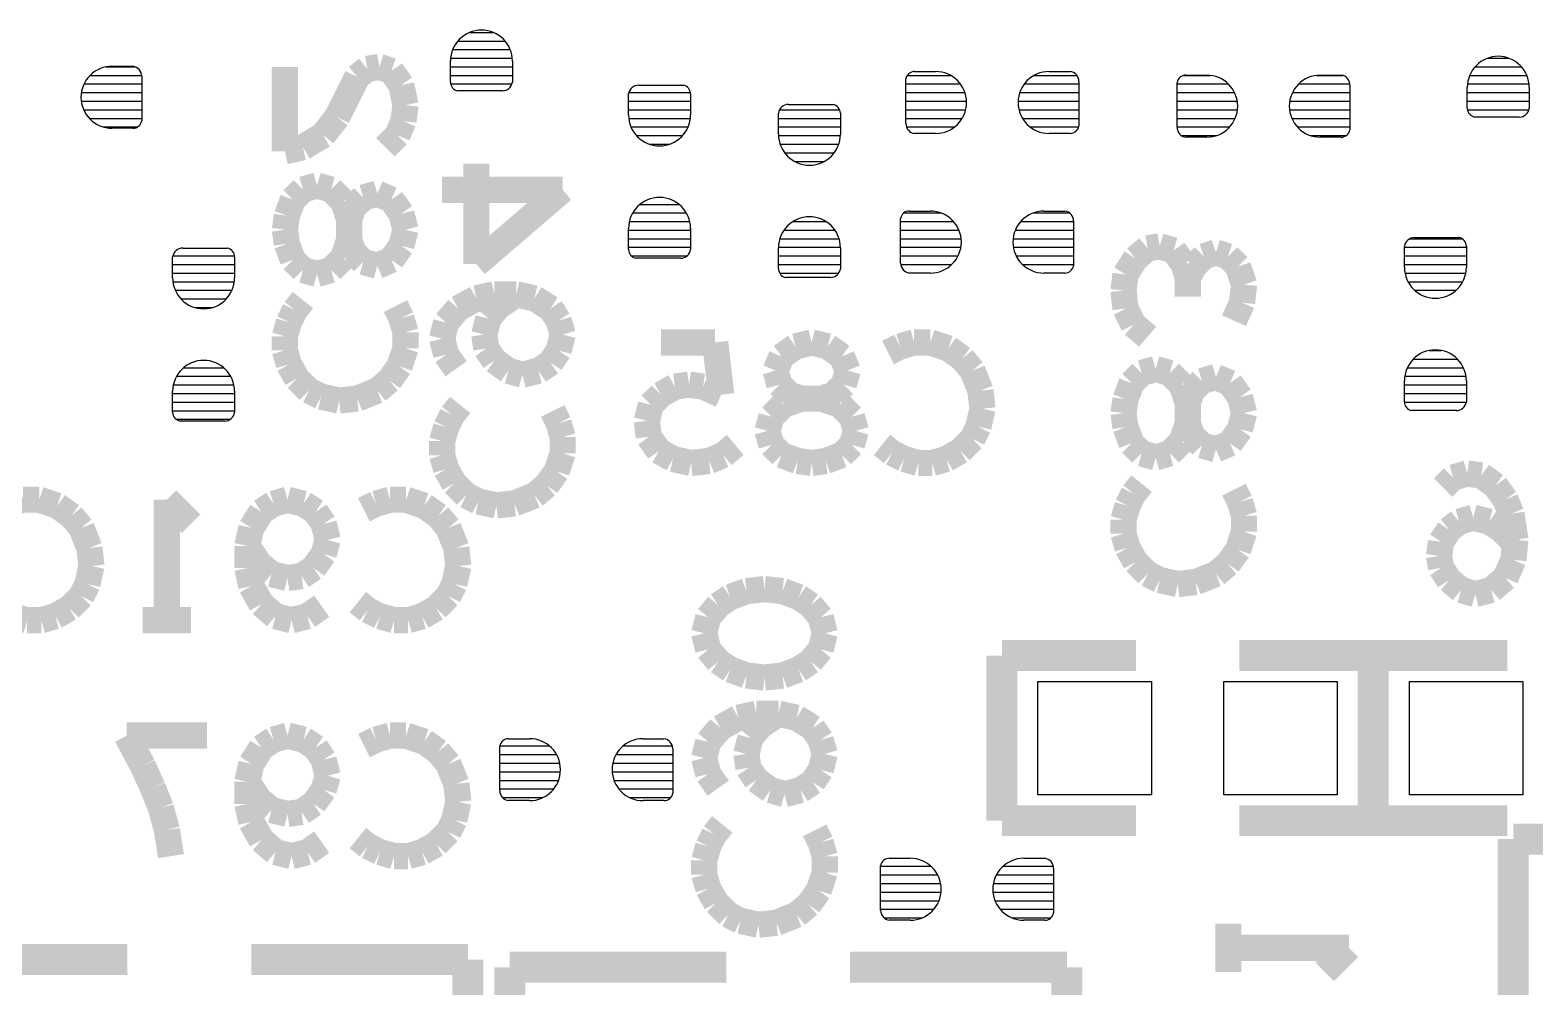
# Model space of a CAD drawing. Extents: x 175.8 to 218.8, y 273.2 to 311.2.
# Drawn here: x 199.17 to 206.47, y 278.31 to 282.94 of the extents above; entities that cross this region are included whole.
import ezdxf

# ---------------------------------------------------------------- set-up
doc = ezdxf.new("R2010")
doc.units = 0
doc.layers.add('MA_DETAILS', color=254, linetype='CONTINUOUS')

# ---------------------------------------------------------------- blocks, each defined once
blk = doc.blocks.new('FIGURE_SQUARE')
blk.add_lwpolyline([(-0.5, -0.5), (-0.5, 0.5), (0.5, 0.5), (0.5, -0.5)], close=True)

msp = doc.modelspace()

# ---------------------------------------------------------------- linework, layer by layer
at = {"layer": 'MA_DETAILS'}
for points in [[(201.511408, 282.793694, 1), (201.21118, 282.793694)], [(206.439008, 282.666694, 1), (206.13878, 282.666694)], [(199.570848, 282.768548, 1), (199.570848, 282.46832)], [(199.714866, 282.720034, 0.375524), (199.672448, 282.768548)], [(203.460604, 282.743148, 0.365699), (203.418186, 282.707334)], [(203.562204, 282.44292, 1), (203.562204, 282.743148)], [(204.112368, 282.743148, 1), (204.112368, 282.44292)], [(204.256386, 282.694634, 0.375524), (204.213968, 282.743148)], [(204.774546, 282.725368, 0.365699), (204.732128, 282.689554)], [(204.876146, 282.42514, 1), (204.876146, 282.725368)], [(205.42631, 282.725368, 1), (205.42631, 282.42514)], [(205.570328, 282.676854, 0.375524), (205.52791, 282.725368)], [(201.21118, 282.692094, 0.365699), (201.246994, 282.649676)], [(201.462894, 282.649676, 0.375524), (201.511408, 282.692094)], [(202.122786, 282.676854, 0.375524), (202.074272, 282.634436)], [(202.3745, 282.634436, 0.365699), (202.338686, 282.676854)], [(202.849226, 282.583382, 0.375524), (202.800712, 282.540964)], [(203.10094, 282.540964, 0.365699), (203.065126, 282.583382)], [(202.074272, 282.532836, 1), (202.3745, 282.532836)], [(206.13878, 282.565094, 0.365699), (206.174594, 282.522676)], [(206.390494, 282.522676, 0.375524), (206.439008, 282.565094)], [(199.672448, 282.46832, 0.365699), (199.714866, 282.504134)], [(202.800712, 282.439364, 1), (203.10094, 282.439364)], [(203.418186, 282.491434, 0.375524), (203.460604, 282.44292)], [(204.213968, 282.44292, 0.365699), (204.256386, 282.478734)], [(204.732128, 282.473654, 0.375524), (204.774546, 282.42514)], [(205.52791, 282.42514, 0.365699), (205.570328, 282.460954)], [(202.3745, 281.982672, 1), (202.074272, 281.982672)], [(203.10094, 281.8892, 1), (202.800712, 281.8892)], [(203.435204, 282.066746, 0.365699), (203.392786, 282.030932)], [(203.536804, 281.766518, 1), (203.536804, 282.066746)], [(204.086968, 282.066746, 1), (204.086968, 281.766518)], [(204.230986, 282.018232, 0.375524), (204.188568, 282.066746)], [(205.882494, 281.938476, 0.375524), (205.83398, 281.896058)], [(206.134208, 281.896058, 0.365699), (206.098394, 281.938476)], [(199.913494, 281.887676, 0.375524), (199.86498, 281.845258)], [(200.165208, 281.845258, 0.365699), (200.129394, 281.887676)], [(202.074272, 281.881072, 0.365699), (202.110086, 281.838654)], [(202.325986, 281.838654, 0.375524), (202.3745, 281.881072)], [(202.800712, 281.7876, 0.365699), (202.836526, 281.745182)], [(203.052426, 281.745182, 0.375524), (203.10094, 281.7876)], [(203.392786, 281.815032, 0.375524), (203.435204, 281.766518)], [(204.188568, 281.766518, 0.365699), (204.230986, 281.802332)], [(205.83398, 281.794458, 1), (206.134208, 281.794458)], [(199.86498, 281.743658, 1), (200.165208, 281.743658)], [(200.165208, 281.193494, 1), (199.86498, 281.193494)], [(206.134208, 281.244294, 1), (205.83398, 281.244294)], [(205.83398, 281.142694, 0.365699), (205.869794, 281.100276)], [(206.085694, 281.100276, 0.375524), (206.134208, 281.142694)], [(199.86498, 281.091894, 0.365699), (199.900794, 281.049476)], [(200.116694, 281.049476, 0.375524), (200.165208, 281.091894)], [(201.492612, 279.51049, 0.365699), (201.450194, 279.474676)], [(201.594212, 279.210262, 1), (201.594212, 279.51049)], [(202.144376, 279.51049, 1), (202.144376, 279.210262)], [(202.288394, 279.461976, 0.375524), (202.245976, 279.51049)], [(201.450194, 279.258776, 0.375524), (201.492612, 279.210262)], [(202.245976, 279.210262, 0.365699), (202.288394, 279.246076)], [(203.337922, 278.930862, 0.365699), (203.295504, 278.895048)], [(203.439522, 278.630634, 1), (203.439522, 278.930862)], [(203.989686, 278.930862, 1), (203.989686, 278.630634)], [(204.133704, 278.882348, 0.375524), (204.091286, 278.930862)], [(203.295504, 278.679148, 0.375524), (203.337922, 278.630634)], [(204.091286, 278.630634, 0.365699), (204.133704, 278.666448)]]:
    msp.add_lwpolyline(points, format="xyb", dxfattribs=at)
for points in [[(201.246994, 282.890976), (201.475594, 282.890976)], [(201.304398, 282.932632), (201.41819, 282.932632)], [(201.211942, 282.807664), (201.510646, 282.807664)], [(201.221848, 282.84932), (201.50074, 282.84932)], [(206.237332, 282.807664), (206.340456, 282.807664)], [(199.464422, 282.724352), (199.714612, 282.724352)], [(199.543416, 282.766008), (199.682608, 282.766008)], [(199.570848, 282.768548), (199.672448, 282.768548)], [(201.21118, 282.692094), (201.21118, 282.793694)], [(201.21118, 282.766008), (201.511408, 282.766008)], [(201.21118, 282.724352), (201.511408, 282.724352)], [(201.511408, 282.793694), (201.511408, 282.692094)], [(203.425044, 282.724352), (203.634848, 282.724352)], [(203.460604, 282.743148), (203.562204, 282.743148)], [(204.039724, 282.724352), (204.246226, 282.724352)], [(204.112368, 282.743148), (204.213968, 282.743148)], [(204.765656, 282.724352), (204.893672, 282.724352)], [(204.774546, 282.725368), (204.876146, 282.725368)], [(205.408784, 282.724352), (205.533244, 282.724352)], [(205.42631, 282.725368), (205.52791, 282.725368)], [(206.15021, 282.724352), (206.427578, 282.724352)], [(206.176372, 282.766008), (206.401416, 282.766008)], [(199.435212, 282.682696), (199.714866, 282.682696)], [(199.714866, 282.720034), (199.714866, 282.504134)], [(201.21245, 282.682696), (201.509122, 282.682696)], [(202.122786, 282.676854), (202.338686, 282.676854)], [(203.418186, 282.491434), (203.418186, 282.707334)], [(203.418186, 282.682696), (203.6826, 282.682696)], [(203.991972, 282.682696), (204.256386, 282.682696)], [(204.256386, 282.694634), (204.256386, 282.478734)], [(204.732128, 282.473654), (204.732128, 282.689554)], [(204.732128, 282.682696), (204.981048, 282.682696)], [(205.321408, 282.682696), (205.56982, 282.682696)], [(205.570328, 282.676854), (205.570328, 282.460954)], [(206.13878, 282.565094), (206.13878, 282.666694)], [(206.139542, 282.682696), (206.438246, 282.682696)], [(206.439008, 282.666694), (206.439008, 282.565094)], [(199.422004, 282.599384), (199.714866, 282.599384)], [(199.422512, 282.64104), (199.714866, 282.64104)], [(201.462894, 282.649676), (201.246994, 282.649676)], [(202.074272, 282.532836), (202.074272, 282.634436)], [(202.074272, 282.599384), (202.3745, 282.599384)], [(202.075542, 282.64104), (202.373992, 282.64104)], [(202.3745, 282.634436), (202.3745, 282.532836)], [(202.849226, 282.583382), (203.065126, 282.583382)], [(203.418186, 282.64104), (203.704444, 282.64104)], [(203.418186, 282.599384), (203.712064, 282.599384)], [(203.962508, 282.599384), (204.256386, 282.599384)], [(203.970128, 282.64104), (204.256386, 282.64104)], [(204.732128, 282.64104), (205.01102, 282.64104)], [(204.732128, 282.599384), (205.024228, 282.599384)], [(205.278228, 282.599384), (205.570328, 282.599384)], [(205.291436, 282.64104), (205.570328, 282.64104)], [(206.13878, 282.64104), (206.439008, 282.64104)], [(206.13878, 282.599384), (206.439008, 282.599384)], [(199.433434, 282.557728), (199.714866, 282.557728)], [(199.46112, 282.516072), (199.714866, 282.516072)], [(202.074272, 282.557728), (202.3745, 282.557728)], [(202.075288, 282.516072), (202.373484, 282.516072)], [(202.800712, 282.439364), (202.800712, 282.540964)], [(202.800712, 282.516072), (203.10094, 282.516072)], [(202.8063, 282.557728), (203.097384, 282.557728)], [(203.10094, 282.540964), (203.10094, 282.439364)], [(203.418186, 282.557728), (203.708, 282.557728)], [(203.418186, 282.516072), (203.690982, 282.516072)], [(203.966572, 282.557728), (204.256386, 282.557728)], [(203.98359, 282.516072), (204.256386, 282.516072)], [(204.732128, 282.557728), (205.025244, 282.557728)], [(204.732128, 282.516072), (205.014068, 282.516072)], [(205.277212, 282.557728), (205.570328, 282.557728)], [(205.288388, 282.516072), (205.570328, 282.516072)], [(206.139542, 282.557728), (206.437484, 282.557728)], [(206.390494, 282.522676), (206.174594, 282.522676)], [(199.52843, 282.474416), (199.694292, 282.474416)], [(199.672448, 282.46832), (199.570848, 282.46832)], [(202.08621, 282.474416), (202.362562, 282.474416)], [(202.112372, 282.43276), (202.3364, 282.43276)], [(202.800712, 282.474416), (203.10094, 282.474416)], [(202.800966, 282.43276), (203.100686, 282.43276)], [(203.421234, 282.474416), (203.654152, 282.474416)], [(203.562204, 282.44292), (203.460604, 282.44292)], [(204.02042, 282.474416), (204.25537, 282.474416)], [(204.213968, 282.44292), (204.112368, 282.44292)], [(204.732128, 282.474416), (204.987398, 282.474416)], [(204.754226, 282.43276), (204.92339, 282.43276)], [(205.315058, 282.474416), (205.570328, 282.474416)], [(205.379066, 282.43276), (205.552294, 282.43276)], [(202.174856, 282.391104), (202.273916, 282.391104)], [(202.808586, 282.391104), (203.093066, 282.391104)], [(204.876146, 282.42514), (204.774546, 282.42514)], [(205.52791, 282.42514), (205.42631, 282.42514)], [(202.830684, 282.349448), (203.070968, 282.349448)], [(202.878436, 282.307792), (203.023216, 282.307792)], [(202.130152, 282.099512), (202.31862, 282.099512)], [(202.078082, 282.0162), (202.37069, 282.0162)], [(202.094338, 282.057856), (202.354434, 282.057856)], [(202.870816, 282.0162), (203.030836, 282.0162)], [(203.392786, 281.815032), (203.392786, 282.030932)], [(203.392786, 282.0162), (203.649072, 282.0162)], [(203.409042, 282.057856), (203.587604, 282.057856)], [(203.435204, 282.066746), (203.536804, 282.066746)], [(203.9747, 282.0162), (204.230986, 282.0162)], [(204.036168, 282.057856), (204.210666, 282.057856)], [(204.086968, 282.066746), (204.188568, 282.066746)], [(204.230986, 282.018232), (204.230986, 281.802332)], [(202.074272, 281.881072), (202.074272, 281.982672)], [(202.074272, 281.974544), (202.3745, 281.974544)], [(202.074272, 281.932888), (202.3745, 281.932888)], [(202.3745, 281.982672), (202.3745, 281.881072)], [(202.807316, 281.932888), (203.094336, 281.932888)], [(202.827382, 281.974544), (203.07427, 281.974544)], [(203.392786, 281.974544), (203.675234, 281.974544)], [(203.392786, 281.932888), (203.686156, 281.932888)], [(203.937616, 281.932888), (204.230986, 281.932888)], [(203.948538, 281.974544), (204.230986, 281.974544)], [(205.859888, 281.932888), (206.11338, 281.932888)], [(205.882494, 281.938476), (206.098394, 281.938476)], [(199.865742, 281.849576), (200.164954, 281.849576)], [(199.913494, 281.887676), (200.129394, 281.887676)], [(202.074272, 281.891232), (202.3745, 281.891232)], [(202.087988, 281.849576), (202.35672, 281.849576)], [(202.800712, 281.891232), (203.10094, 281.891232)], [(202.800712, 281.7876), (202.800712, 281.8892)], [(202.800712, 281.849576), (203.10094, 281.849576)], [(203.10094, 281.8892), (203.10094, 281.7876)], [(203.392786, 281.891232), (203.684632, 281.891232)], [(203.392786, 281.849576), (203.67117, 281.849576)], [(203.93914, 281.891232), (204.230986, 281.891232)], [(203.952602, 281.849576), (204.230986, 281.849576)], [(205.83398, 281.794458), (205.83398, 281.896058)], [(205.83398, 281.891232), (206.134208, 281.891232)], [(205.83398, 281.849576), (206.134208, 281.849576)], [(206.134208, 281.896058), (206.134208, 281.794458)], [(199.86498, 281.743658), (199.86498, 281.845258)], [(199.86498, 281.80792), (200.165208, 281.80792)], [(200.165208, 281.845258), (200.165208, 281.743658)], [(202.325986, 281.838654), (202.110086, 281.838654)], [(202.800712, 281.80792), (203.10094, 281.80792)], [(203.393294, 281.80792), (203.640436, 281.80792)], [(203.983336, 281.80792), (204.230986, 281.80792)], [(205.83398, 281.80792), (206.134208, 281.80792)], [(199.86498, 281.766264), (200.165208, 281.766264)], [(199.86625, 281.724608), (200.163938, 281.724608)], [(202.806554, 281.766264), (203.092558, 281.766264)], [(203.052426, 281.745182), (202.836526, 281.745182)], [(203.536804, 281.766518), (203.435204, 281.766518)], [(204.188568, 281.766518), (204.086968, 281.766518)], [(205.836774, 281.766264), (206.131414, 281.766264)], [(205.851252, 281.724608), (206.116936, 281.724608)], [(199.87768, 281.682952), (200.152508, 281.682952)], [(199.905366, 281.641296), (200.124822, 281.641296)], [(205.88351, 281.682952), (206.084678, 281.682952)], [(199.972676, 281.59964), (200.057512, 281.59964)], [(205.87716, 281.349704), (206.091028, 281.349704)], [(205.954122, 281.39136), (206.014066, 281.39136)], [(199.883776, 281.266392), (200.146412, 281.266392)], [(199.918066, 281.308048), (200.112122, 281.308048)], [(205.835504, 281.266392), (206.132684, 281.266392)], [(205.848204, 281.308048), (206.119984, 281.308048)], [(199.86498, 281.091894), (199.86498, 281.193494)], [(199.868282, 281.224736), (200.161906, 281.224736)], [(200.165208, 281.193494), (200.165208, 281.091894)], [(205.83398, 281.142694), (205.83398, 281.244294)], [(205.83398, 281.224736), (206.134208, 281.224736)], [(206.134208, 281.244294), (206.134208, 281.142694)], [(199.86498, 281.18308), (200.165208, 281.18308)], [(199.86498, 281.141424), (200.165208, 281.141424)], [(205.83398, 281.18308), (206.134208, 281.18308)], [(205.834234, 281.141424), (206.133954, 281.141424)], [(199.86498, 281.099768), (200.165208, 281.099768)], [(199.88149, 281.058112), (200.14438, 281.058112)], [(200.116694, 281.049476), (199.900794, 281.049476)], [(206.085694, 281.100276), (205.869794, 281.100276)], [(201.450194, 279.475184), (201.690986, 279.475184)], [(201.450194, 279.258776), (201.450194, 279.474676)], [(201.492612, 279.51049), (201.594212, 279.51049)], [(202.047602, 279.475184), (202.286616, 279.475184)], [(202.144376, 279.51049), (202.245976, 279.51049)], [(202.288394, 279.461976), (202.288394, 279.246076)], [(201.450194, 279.433528), (201.725276, 279.433528)], [(201.450194, 279.391872), (201.741024, 279.391872)], [(201.997564, 279.391872), (202.288394, 279.391872)], [(202.013312, 279.433528), (202.288394, 279.433528)], [(201.450194, 279.350216), (201.744072, 279.350216)], [(201.450194, 279.30856), (201.735182, 279.30856)], [(201.994516, 279.350216), (202.288394, 279.350216)], [(202.003406, 279.30856), (202.288394, 279.30856)], [(201.450194, 279.266904), (201.71156, 279.266904)], [(201.463656, 279.225248), (201.65949, 279.225248)], [(202.027028, 279.266904), (202.288394, 279.266904)], [(202.079098, 279.225248), (202.278488, 279.225248)], [(201.594212, 279.210262), (201.492612, 279.210262)], [(202.245976, 279.210262), (202.144376, 279.210262)], [(203.295504, 278.679148), (203.295504, 278.895048)], [(203.295504, 278.892), (203.54036, 278.892)], [(203.337922, 278.930862), (203.439522, 278.930862)], [(203.888848, 278.892), (204.132688, 278.892)], [(203.989686, 278.930862), (204.091286, 278.930862)], [(204.133704, 278.882348), (204.133704, 278.666448)], [(203.295504, 278.850344), (203.572618, 278.850344)], [(203.295504, 278.808688), (203.587096, 278.808688)], [(203.842112, 278.808688), (204.133704, 278.808688)], [(203.85659, 278.850344), (204.133704, 278.850344)], [(203.295504, 278.767032), (203.589128, 278.767032)], [(203.295504, 278.725376), (203.578968, 278.725376)], [(203.84008, 278.767032), (204.133704, 278.767032)], [(203.85024, 278.725376), (204.133704, 278.725376)], [(203.295504, 278.68372), (203.554076, 278.68372)], [(203.312522, 278.642064), (203.496926, 278.642064)], [(203.875132, 278.68372), (204.133704, 278.68372)], [(203.932282, 278.642064), (204.120496, 278.642064)], [(203.439522, 278.630634), (203.337922, 278.630634)], [(204.091286, 278.630634), (203.989686, 278.630634)]]:
    msp.add_lwpolyline(points, dxfattribs=at)
for points, const_width in [([(200.408794, 282.35656), (200.408794, 282.7655)], 0.127), ([(200.808082, 282.755848), (200.759314, 282.716732)], 0.127), ([(200.866502, 282.7655), (200.808082, 282.755848)], 0.127), ([(200.924922, 282.745942), (200.866502, 282.7655)], 0.127), ([(200.973436, 282.67787), (200.924922, 282.745942)], 0.127), ([(200.759314, 282.716732), (200.662032, 282.522168)], 0.127), ([(200.992994, 282.580588), (200.973436, 282.67787)], 0.127), ([(200.662032, 282.522168), (200.593706, 282.434538)], 0.127), ([(200.983342, 282.50261), (200.992994, 282.580588)], 0.127), ([(200.954132, 282.434538), (200.983342, 282.50261)], 0.127), ([(200.496424, 282.376118), (200.408794, 282.35656)], 0.127), ([(200.593706, 282.434538), (200.496424, 282.376118)], 0.127), ([(200.895712, 282.376118), (200.954132, 282.434538)], 0.127), ([(201.336402, 281.809698), (201.336402, 282.296362)], 0.127), ([(200.447656, 282.122626), (200.496424, 282.171394)], 0.127), ([(200.496424, 282.171394), (200.564496, 282.190698)], 0.127), ([(200.564496, 282.190698), (200.632822, 282.171394)], 0.127), ([(200.632822, 282.171394), (200.691242, 282.112974)], 0.127), ([(200.856596, 282.151836), (200.788524, 282.132278)], 0.127), ([(200.924922, 282.122626), (200.856596, 282.151836)], 0.127), ([(201.170794, 282.16987), (201.754994, 282.16987)], 0.127), ([(201.754994, 282.16987), (201.336402, 281.809698)], 0.127), ([(200.418446, 282.044648), (200.447656, 282.122626)], 0.127), ([(200.691242, 282.112974), (200.720452, 282.025344)], 0.127), ([(200.739756, 282.083764), (200.720452, 282.025344)], 0.127), ([(200.788524, 282.132278), (200.739756, 282.083764)], 0.127), ([(200.973436, 282.054554), (200.924922, 282.122626)], 0.127), ([(200.408794, 281.976576), (200.418446, 282.044648)], 0.127), ([(200.720452, 282.025344), (200.720452, 281.927808)], 0.127), ([(200.720452, 282.025344), (200.720452, 281.927808)], 0.127), ([(200.992994, 281.976576), (200.973436, 282.054554)], 0.127), ([(200.418446, 281.908504), (200.408794, 281.976576)], 0.127), ([(200.973436, 281.898598), (200.992994, 281.976576)], 0.127), ([(200.447656, 281.830526), (200.418446, 281.908504)], 0.127), ([(200.720452, 281.927808), (200.691242, 281.840178)], 0.127), ([(200.720452, 281.927808), (200.739756, 281.869388)], 0.127), ([(200.739756, 281.869388), (200.788524, 281.820874)], 0.127), ([(200.924922, 281.830526), (200.973436, 281.898598)], 0.127), ([(204.531214, 281.837638), (204.589634, 281.886152)], 0.127), ([(204.589634, 281.886152), (204.648054, 281.896058)], 0.127), ([(204.648054, 281.896058), (204.716126, 281.8765)], 0.127), ([(204.716126, 281.8765), (204.764894, 281.808428)], 0.127), ([(204.862176, 281.84729), (204.920596, 281.866848)], 0.127), ([(204.920596, 281.866848), (204.979016, 281.84729)], 0.127), ([(200.496424, 281.781758), (200.447656, 281.830526)], 0.127), ([(200.691242, 281.840178), (200.632822, 281.781758)], 0.127), ([(200.788524, 281.820874), (200.856596, 281.801316)], 0.127), ([(200.856596, 281.801316), (200.924922, 281.830526)], 0.127), ([(204.482446, 281.75966), (204.531214, 281.837638)], 0.127), ([(204.764894, 281.808428), (204.784452, 281.740102)], 0.127), ([(204.784452, 281.740102), (204.813662, 281.798522)], 0.127), ([(204.813662, 281.798522), (204.862176, 281.84729)], 0.127), ([(204.979016, 281.84729), (205.027784, 281.798522)], 0.127), ([(205.027784, 281.798522), (205.056994, 281.710892)], 0.127), ([(200.564496, 281.762454), (200.496424, 281.781758)], 0.127), ([(200.632822, 281.781758), (200.564496, 281.762454)], 0.127), ([(204.472794, 281.681682), (204.482446, 281.75966)], 0.127), ([(204.784452, 281.740102), (204.784452, 281.652472)], 0.127), ([(201.248772, 281.595068), (201.336402, 281.643836)], 0.127), ([(201.336402, 281.643836), (201.424032, 281.663394)], 0.127), ([(201.424032, 281.663394), (201.530966, 281.663394)], 0.127), ([(201.443336, 281.604974), (201.530966, 281.663394)], 0.127), ([(201.530966, 281.663394), (201.618596, 281.643836)], 0.127), ([(201.618596, 281.643836), (201.696574, 281.595068)], 0.127), ([(204.482446, 281.594052), (204.472794, 281.681682)], 0.127), ([(205.056994, 281.710892), (205.047342, 281.623262)], 0.127), ([(200.428352, 281.52852), (200.457562, 281.58694)], 0.127), ([(200.457562, 281.58694), (200.496424, 281.635454)], 0.127), ([(200.944226, 281.606244), (200.973436, 281.547824)], 0.127), ([(201.190352, 281.526996), (201.248772, 281.595068)], 0.127), ([(201.394822, 281.546554), (201.443336, 281.604974)], 0.127), ([(201.696574, 281.595068), (201.735436, 281.536648)], 0.127), ([(204.521562, 281.516328), (204.482446, 281.594052)], 0.127), ([(205.047342, 281.623262), (205.008226, 281.535632)], 0.127), ([(200.408794, 281.460194), (200.428352, 281.52852)], 0.127), ([(200.973436, 281.547824), (200.992994, 281.479752)], 0.127), ([(201.170794, 281.449018), (201.190352, 281.526996)], 0.127), ([(201.375264, 281.468576), (201.394822, 281.546554)], 0.127), ([(201.735436, 281.536648), (201.754994, 281.468576)], 0.127), ([(204.589634, 281.457908), (204.521562, 281.516328)], 0.127), ([(200.408794, 281.392122), (200.408794, 281.460194)], 0.127), ([(200.992994, 281.479752), (200.992994, 281.401774)], 0.127), ([(201.190352, 281.371294), (201.170794, 281.449018)], 0.127), ([(201.384916, 281.400504), (201.375264, 281.468576)], 0.127), ([(201.754994, 281.468576), (201.735436, 281.390598)], 0.127), ([(202.49388, 281.430476), (202.23099, 281.430476)], 0.127), ([(202.52309, 281.177238), (202.49388, 281.430476)], 0.127), ([(202.961494, 281.430476), (202.883516, 281.410918)], 0.127), ([(203.039472, 281.410918), (202.961494, 281.430476)], 0.127), ([(203.390246, 281.410918), (203.458318, 281.430476)], 0.127), ([(203.458318, 281.430476), (203.536296, 281.430476)], 0.127), ([(203.536296, 281.430476), (203.623926, 281.401266)], 0.127), ([(200.428352, 281.32405), (200.408794, 281.392122)], 0.127), ([(200.992994, 281.401774), (200.963784, 281.314144)], 0.127), ([(201.238866, 281.302968), (201.190352, 281.371294)], 0.127), ([(201.424032, 281.342084), (201.384916, 281.400504)], 0.127), ([(201.735436, 281.390598), (201.696574, 281.332178)], 0.127), ([(202.815444, 281.362404), (202.786234, 281.294078)], 0.127), ([(202.883516, 281.410918), (202.815444, 281.362404)], 0.127), ([(203.107544, 281.362404), (203.039472, 281.410918)], 0.127), ([(203.136754, 281.294078), (203.107544, 281.362404)], 0.127), ([(203.331826, 281.381708), (203.390246, 281.410918)], 0.127), ([(203.623926, 281.401266), (203.691998, 281.352498)], 0.127), ([(203.691998, 281.352498), (203.740766, 281.294078)], 0.127), ([(200.467214, 281.255724), (200.428352, 281.32405)], 0.127), ([(200.963784, 281.314144), (200.915016, 281.246072)], 0.127), ([(201.492104, 281.293316), (201.424032, 281.342084)], 0.127), ([(201.560176, 281.273758), (201.492104, 281.293316)], 0.127), ([(201.638154, 281.293316), (201.560176, 281.273758)], 0.127), ([(201.696574, 281.332178), (201.638154, 281.293316)], 0.127), ([(202.786234, 281.294078), (202.805792, 281.226006)], 0.127), ([(203.117196, 281.226006), (203.136754, 281.294078)], 0.127), ([(203.740766, 281.294078), (203.779628, 281.196796)], 0.127), ([(204.511656, 281.233626), (204.560424, 281.282394)], 0.127), ([(204.560424, 281.282394), (204.628496, 281.301698)], 0.127), ([(204.628496, 281.301698), (204.696822, 281.282394)], 0.127), ([(204.696822, 281.282394), (204.755242, 281.223974)], 0.127), ([(200.525634, 281.197304), (200.467214, 281.255724)], 0.127), ([(200.915016, 281.246072), (200.856596, 281.197304)], 0.127), ([(202.23099, 281.177238), (202.299062, 281.216354)], 0.127), ([(202.299062, 281.216354), (202.367388, 281.226006)], 0.127), ([(202.367388, 281.226006), (202.43546, 281.216354)], 0.127), ([(202.43546, 281.216354), (202.52309, 281.177238)], 0.127), ([(202.805792, 281.226006), (202.854306, 281.177238)], 0.127), ([(203.068682, 281.177238), (203.117196, 281.226006)], 0.127), ([(204.482446, 281.155648), (204.511656, 281.233626)], 0.127), ([(204.755242, 281.223974), (204.784452, 281.136344)], 0.127), ([(204.852524, 281.243278), (204.803756, 281.194764)], 0.127), ([(204.920596, 281.262836), (204.852524, 281.243278)], 0.127), ([(204.988922, 281.233626), (204.920596, 281.262836)], 0.127), ([(205.037436, 281.165554), (204.988922, 281.233626)], 0.127), ([(200.584054, 281.168094), (200.525634, 281.197304)], 0.127), ([(200.671684, 281.14879), (200.584054, 281.168094)], 0.127), ([(200.759314, 281.158442), (200.671684, 281.14879)], 0.127), ([(200.856596, 281.197304), (200.759314, 281.158442)], 0.127), ([(202.182222, 281.128724), (202.23099, 281.177238)], 0.127), ([(202.825096, 281.128724), (202.912726, 281.157934)], 0.127), ([(202.854306, 281.177238), (202.912726, 281.157934)], 0.127), ([(202.912726, 281.157934), (203.010262, 281.157934)], 0.127), ([(202.912726, 281.157934), (203.010262, 281.157934)], 0.127), ([(203.010262, 281.157934), (203.068682, 281.177238)], 0.127), ([(203.010262, 281.157934), (203.097892, 281.128724)], 0.127), ([(203.779628, 281.196796), (203.78928, 281.109166)], 0.127), ([(204.472794, 281.087576), (204.482446, 281.155648)], 0.127), ([(204.803756, 281.194764), (204.784452, 281.136344)], 0.127), ([(204.784452, 281.136344), (204.784452, 281.038808)], 0.127), ([(204.784452, 281.136344), (204.784452, 281.038808)], 0.127), ([(205.056994, 281.087576), (205.037436, 281.165554)], 0.127), ([(201.190352, 281.02052), (201.219562, 281.07894)], 0.127), ([(201.219562, 281.07894), (201.258424, 281.127454)], 0.127), ([(201.706226, 281.098244), (201.735436, 281.039824)], 0.127), ([(202.162918, 281.050746), (202.182222, 281.128724)], 0.127), ([(202.747372, 281.001978), (202.766676, 281.070304)], 0.127), ([(202.766676, 281.070304), (202.825096, 281.128724)], 0.127), ([(203.097892, 281.128724), (203.156312, 281.070304)], 0.127), ([(203.156312, 281.070304), (203.175616, 281.001978)], 0.127), ([(203.78928, 281.109166), (203.769976, 281.021536)], 0.127), ([(204.482446, 281.019504), (204.472794, 281.087576)], 0.127), ([(205.037436, 281.009598), (205.056994, 281.087576)], 0.127), ([(201.170794, 280.952194), (201.190352, 281.02052)], 0.127), ([(201.735436, 281.039824), (201.754994, 280.971752)], 0.127), ([(202.17257, 280.972768), (202.162918, 281.050746)], 0.127), ([(202.766676, 280.933906), (202.747372, 281.001978)], 0.127), ([(203.175616, 281.001978), (203.156312, 280.933906)], 0.127), ([(203.769976, 281.021536), (203.740766, 280.963116)], 0.127), ([(204.511656, 280.941526), (204.482446, 281.019504)], 0.127), ([(204.784452, 281.038808), (204.755242, 280.951178)], 0.127), ([(204.784452, 281.038808), (204.803756, 280.980388)], 0.127), ([(204.988922, 280.941526), (205.037436, 281.009598)], 0.127), ([(201.170794, 280.884122), (201.170794, 280.952194)], 0.127), ([(201.754994, 280.971752), (201.754994, 280.893774)], 0.127), ([(202.221338, 280.904696), (202.17257, 280.972768)], 0.127), ([(202.591162, 280.933906), (202.532742, 280.885138)], 0.127), ([(202.815444, 280.885138), (202.766676, 280.933906)], 0.127), ([(203.156312, 280.933906), (203.107544, 280.885138)], 0.127), ([(203.35113, 280.895044), (203.302616, 280.933906)], 0.127), ([(203.740766, 280.963116), (203.682346, 280.904696)], 0.127), ([(204.560424, 280.892758), (204.511656, 280.941526)], 0.127), ([(204.755242, 280.951178), (204.696822, 280.892758)], 0.127), ([(204.803756, 280.980388), (204.852524, 280.931874)], 0.127), ([(204.852524, 280.931874), (204.920596, 280.912316)], 0.127), ([(204.920596, 280.912316), (204.988922, 280.941526)], 0.127), ([(201.190352, 280.81605), (201.170794, 280.884122)], 0.127), ([(201.754994, 280.893774), (201.725784, 280.806144)], 0.127), ([(202.28941, 280.865834), (202.221338, 280.904696)], 0.127), ([(202.37704, 280.846276), (202.28941, 280.865834)], 0.127), ([(202.46467, 280.855928), (202.37704, 280.846276)], 0.127), ([(202.532742, 280.885138), (202.46467, 280.855928)], 0.127), ([(202.893422, 280.855928), (202.815444, 280.885138)], 0.127), ([(202.961494, 280.846276), (202.893422, 280.855928)], 0.127), ([(203.029566, 280.855928), (202.961494, 280.846276)], 0.127), ([(203.107544, 280.885138), (203.029566, 280.855928)], 0.127), ([(203.40955, 280.865834), (203.35113, 280.895044)], 0.127), ([(203.477876, 280.846276), (203.40955, 280.865834)], 0.127), ([(203.545948, 280.846276), (203.477876, 280.846276)], 0.127), ([(203.61402, 280.865834), (203.545948, 280.846276)], 0.127), ([(203.682346, 280.904696), (203.61402, 280.865834)], 0.127), ([(204.628496, 280.873454), (204.560424, 280.892758)], 0.127), ([(204.696822, 280.892758), (204.628496, 280.873454)], 0.127), ([(201.229214, 280.747724), (201.190352, 280.81605)], 0.127), ([(201.725784, 280.806144), (201.677016, 280.738072)], 0.127), ([(206.0702, 280.775918), (206.021432, 280.727404)], 0.127), ([(206.138272, 280.795476), (206.0702, 280.775918)], 0.127), ([(206.206598, 280.785824), (206.138272, 280.795476)], 0.127), ([(206.27467, 280.737056), (206.206598, 280.785824)], 0.127), ([(201.287634, 280.689304), (201.229214, 280.747724)], 0.127), ([(201.677016, 280.738072), (201.618596, 280.689304)], 0.127), ([(204.492352, 280.63952), (204.521562, 280.69794)], 0.127), ([(204.521562, 280.69794), (204.560424, 280.746454)], 0.127), ([(205.008226, 280.717244), (205.037436, 280.658824)], 0.127), ([(206.323438, 280.668984), (206.27467, 280.737056)], 0.127), ([(199.072246, 280.648918), (199.140318, 280.668476)], 0.127), ([(199.140318, 280.668476), (199.218296, 280.668476)], 0.127), ([(199.218296, 280.668476), (199.305926, 280.639266)], 0.127), ([(199.305926, 280.639266), (199.373998, 280.590498)], 0.127), ([(199.83704, 280.668476), (199.95388, 280.551636)], 0.127), ([(199.83704, 280.084276), (199.83704, 280.668476)], 0.127), ([(200.295002, 280.610056), (200.353422, 280.648918)], 0.127), ([(200.353422, 280.648918), (200.421494, 280.668476)], 0.127), ([(200.421494, 280.668476), (200.499472, 280.648918)], 0.127), ([(200.499472, 280.648918), (200.557892, 280.610056)], 0.127), ([(200.791826, 280.619708), (200.850246, 280.648918)], 0.127), ([(200.850246, 280.648918), (200.918318, 280.668476)], 0.127), ([(200.918318, 280.668476), (200.996296, 280.668476)], 0.127), ([(200.996296, 280.668476), (201.083926, 280.639266)], 0.127), ([(201.083926, 280.639266), (201.151998, 280.590498)], 0.127), ([(201.346054, 280.660094), (201.287634, 280.689304)], 0.127), ([(201.433684, 280.64079), (201.346054, 280.660094)], 0.127), ([(201.521314, 280.650442), (201.433684, 280.64079)], 0.127), ([(201.618596, 280.689304), (201.521314, 280.650442)], 0.127), ([(204.472794, 280.571194), (204.492352, 280.63952)], 0.127), ([(205.037436, 280.658824), (205.056994, 280.590752)], 0.127), ([(206.352648, 280.600658), (206.323438, 280.668984)], 0.127), ([(199.373998, 280.590498), (199.422766, 280.532078)], 0.127), ([(200.246234, 280.532078), (200.295002, 280.610056)], 0.127), ([(200.557892, 280.610056), (200.596754, 280.551636)], 0.127), ([(200.596754, 280.551636), (200.616312, 280.473658)], 0.127), ([(201.151998, 280.590498), (201.200766, 280.532078)], 0.127), ([(204.472794, 280.503122), (204.472794, 280.571194)], 0.127), ([(205.056994, 280.590752), (205.056994, 280.512774)], 0.127), ([(206.09941, 280.561796), (206.050642, 280.522934)], 0.127), ([(206.167482, 280.581354), (206.09941, 280.561796)], 0.127), ([(206.24546, 280.561796), (206.167482, 280.581354)], 0.127), ([(206.30388, 280.522934), (206.24546, 280.561796)], 0.127), ([(206.371952, 280.474166), (206.352648, 280.600658)], 0.127), ([(199.422766, 280.532078), (199.461628, 280.434796)], 0.127), ([(200.226676, 280.444448), (200.246234, 280.532078)], 0.127), ([(200.616312, 280.473658), (200.596754, 280.405586)], 0.127), ([(201.200766, 280.532078), (201.239628, 280.434796)], 0.127), ([(204.492352, 280.43505), (204.472794, 280.503122)], 0.127), ([(205.056994, 280.512774), (205.027784, 280.425144)], 0.127), ([(206.050642, 280.522934), (206.01178, 280.464514)], 0.127), ([(206.371952, 280.454608), (206.30388, 280.522934)], 0.127), ([(206.3623, 280.376884), (206.371952, 280.474166)], 0.127), ([(199.461628, 280.434796), (199.47128, 280.347166)], 0.127), ([(200.285096, 280.356818), (200.226676, 280.444448)], 0.127), ([(200.226676, 280.337514), (200.226676, 280.444448)], 0.127), ([(200.596754, 280.405586), (200.547986, 280.337514)], 0.127), ([(201.239628, 280.434796), (201.24928, 280.347166)], 0.127), ([(204.531214, 280.366724), (204.492352, 280.43505)], 0.127), ([(205.027784, 280.425144), (204.979016, 280.357072)], 0.127), ([(206.01178, 280.464514), (206.002128, 280.396188)], 0.127), ([(199.47128, 280.347166), (199.451976, 280.259536)], 0.127), ([(200.246234, 280.249884), (200.226676, 280.337514)], 0.127), ([(200.343516, 280.308304), (200.285096, 280.356818)], 0.127), ([(200.547986, 280.337514), (200.489566, 280.298398)], 0.127), ([(201.24928, 280.347166), (201.229976, 280.259536)], 0.127), ([(204.589634, 280.308304), (204.531214, 280.366724)], 0.127), ([(204.979016, 280.357072), (204.920596, 280.308304)], 0.127), ([(206.002128, 280.396188), (206.01178, 280.337768)], 0.127), ([(206.01178, 280.337768), (206.050642, 280.279348)], 0.127), ([(206.323438, 280.289254), (206.3623, 280.376884)], 0.127), ([(199.451976, 280.259536), (199.422766, 280.201116)], 0.127), ([(200.421494, 280.288746), (200.343516, 280.308304)], 0.127), ([(200.489566, 280.298398), (200.421494, 280.288746)], 0.127), ([(201.229976, 280.259536), (201.200766, 280.201116)], 0.127), ([(204.648054, 280.279094), (204.589634, 280.308304)], 0.127), ([(204.735684, 280.25979), (204.648054, 280.279094)], 0.127), ([(204.823314, 280.269442), (204.735684, 280.25979)], 0.127), ([(204.920596, 280.308304), (204.823314, 280.269442)], 0.127), ([(206.050642, 280.279348), (206.109062, 280.230834)], 0.127), ([(206.255112, 280.230834), (206.323438, 280.289254)], 0.127), ([(199.422766, 280.201116), (199.364346, 280.142696)], 0.127), ([(200.295002, 280.162254), (200.246234, 280.249884)], 0.127), ([(201.200766, 280.201116), (201.142346, 280.142696)], 0.127), ([(202.508866, 280.157428), (202.567286, 280.19629)], 0.127), ([(202.567286, 280.19629), (202.645264, 280.2255)], 0.127), ([(202.645264, 280.2255), (202.732894, 280.235152)], 0.127), ([(202.732894, 280.235152), (202.820524, 280.2255)], 0.127), ([(202.820524, 280.2255), (202.898502, 280.19629)], 0.127), ([(202.898502, 280.19629), (202.956922, 280.157428)], 0.127), ([(206.109062, 280.230834), (206.177388, 280.211276)], 0.127), ([(206.177388, 280.211276), (206.255112, 280.230834)], 0.127), ([(199.364346, 280.142696), (199.29602, 280.103834)], 0.127), ([(200.363074, 280.103834), (200.295002, 280.162254)], 0.127), ([(200.587102, 280.152348), (200.518776, 280.103834)], 0.127), ([(200.81113, 280.133044), (200.762616, 280.171906)], 0.127), ([(200.86955, 280.103834), (200.81113, 280.133044)], 0.127), ([(201.142346, 280.142696), (201.07402, 280.103834)], 0.127), ([(202.460352, 280.099008), (202.508866, 280.157428)], 0.127), ([(202.956922, 280.157428), (203.005436, 280.099008)], 0.127), ([(199.159876, 280.084276), (199.09155, 280.103834)], 0.127), ([(199.227948, 280.084276), (199.159876, 280.084276)], 0.127), ([(199.29602, 280.103834), (199.227948, 280.084276)], 0.127), ([(199.95388, 280.084276), (199.7202, 280.084276)], 0.127), ([(200.441052, 280.084276), (200.363074, 280.103834)], 0.127), ([(200.518776, 280.103834), (200.441052, 280.084276)], 0.127), ([(200.937876, 280.084276), (200.86955, 280.103834)], 0.127), ([(201.005948, 280.084276), (200.937876, 280.084276)], 0.127), ([(201.07402, 280.103834), (201.005948, 280.084276)], 0.127), ([(202.440794, 280.02103), (202.460352, 280.099008)], 0.127), ([(203.005436, 280.099008), (203.024994, 280.02103)], 0.127), ([(202.460352, 279.943052), (202.440794, 280.02103)], 0.127), ([(203.024994, 280.02103), (203.005436, 279.943052)], 0.127), ([(202.508866, 279.884632), (202.460352, 279.943052)], 0.127), ([(203.005436, 279.943052), (202.956922, 279.884632)], 0.127), ([(203.883514, 279.913334), (204.5335, 279.913334)], 0.150114), ([(203.883514, 279.113234), (203.883514, 279.913334)], 0.150114), ([(205.683358, 279.913334), (205.033372, 279.913334)], 0.150114), ([(205.683358, 279.913334), (206.333344, 279.913334)], 0.150114), ([(205.683358, 279.113234), (205.683358, 279.913334)], 0.150114), ([(205.683358, 279.113234), (205.683358, 279.913334)], 0.150114), ([(202.567286, 279.84577), (202.508866, 279.884632)], 0.127), ([(202.645264, 279.81656), (202.567286, 279.84577)], 0.127), ([(202.732894, 279.806908), (202.645264, 279.81656)], 0.127), ([(202.820524, 279.81656), (202.732894, 279.806908)], 0.127), ([(202.898502, 279.84577), (202.820524, 279.81656)], 0.127), ([(202.956922, 279.884632), (202.898502, 279.84577)], 0.127), ([(202.518772, 279.563068), (202.606402, 279.611836)], 0.127), ([(202.606402, 279.611836), (202.694032, 279.631394)], 0.127), ([(202.694032, 279.631394), (202.800966, 279.631394)], 0.127), ([(202.713336, 279.572974), (202.800966, 279.631394)], 0.127), ([(202.800966, 279.631394), (202.888596, 279.611836)], 0.127), ([(202.888596, 279.611836), (202.966574, 279.563068)], 0.127), ([(199.642222, 279.525476), (200.031858, 279.525476)], 0.127), ([(199.7202, 279.379426), (199.642222, 279.525476)], 0.127), ([(200.353422, 279.505918), (200.421494, 279.525476)], 0.127), ([(200.421494, 279.525476), (200.499472, 279.505918)], 0.127), ([(200.850246, 279.505918), (200.918318, 279.525476)], 0.127), ([(200.918318, 279.525476), (200.996296, 279.525476)], 0.127), ([(200.996296, 279.525476), (201.083926, 279.496266)], 0.127), ([(202.460352, 279.494996), (202.518772, 279.563068)], 0.127), ([(202.664822, 279.514554), (202.713336, 279.572974)], 0.127), ([(202.966574, 279.563068), (203.005436, 279.504648)], 0.127), ([(200.246234, 279.389078), (200.295002, 279.467056)], 0.127), ([(200.295002, 279.467056), (200.353422, 279.505918)], 0.127), ([(200.499472, 279.505918), (200.557892, 279.467056)], 0.127), ([(200.557892, 279.467056), (200.596754, 279.408636)], 0.127), ([(200.791826, 279.476708), (200.850246, 279.505918)], 0.127), ([(201.083926, 279.496266), (201.151998, 279.447498)], 0.127), ([(202.440794, 279.417018), (202.460352, 279.494996)], 0.127), ([(202.645264, 279.436576), (202.664822, 279.514554)], 0.127), ([(203.005436, 279.504648), (203.024994, 279.436576)], 0.127), ([(199.768968, 279.272238), (199.7202, 279.379426)], 0.127), ([(200.226676, 279.301448), (200.246234, 279.389078)], 0.127), ([(200.596754, 279.408636), (200.616312, 279.330658)], 0.127), ([(201.151998, 279.447498), (201.200766, 279.389078)], 0.127), ([(201.200766, 279.389078), (201.239628, 279.291796)], 0.127), ([(202.460352, 279.339294), (202.440794, 279.417018)], 0.127), ([(202.654916, 279.368504), (202.645264, 279.436576)], 0.127), ([(203.024994, 279.436576), (203.005436, 279.358598)], 0.127), ([(200.616312, 279.330658), (200.596754, 279.262586)], 0.127), ([(202.508866, 279.270968), (202.460352, 279.339294)], 0.127), ([(202.694032, 279.310084), (202.654916, 279.368504)], 0.127), ([(202.762104, 279.261316), (202.694032, 279.310084)], 0.127), ([(203.005436, 279.358598), (202.966574, 279.300178)], 0.127), ([(199.80783, 279.174956), (199.768968, 279.272238)], 0.127), ([(200.285096, 279.213818), (200.226676, 279.301448)], 0.127), ([(200.226676, 279.194514), (200.226676, 279.301448)], 0.127), ([(200.596754, 279.262586), (200.547986, 279.194514)], 0.127), ([(201.239628, 279.291796), (201.24928, 279.204166)], 0.127), ([(202.830176, 279.241758), (202.762104, 279.261316)], 0.127), ([(202.908154, 279.261316), (202.830176, 279.241758)], 0.127), ([(202.966574, 279.300178), (202.908154, 279.261316)], 0.127), ([(199.83704, 279.067768), (199.80783, 279.174956)], 0.127), ([(200.246234, 279.106884), (200.226676, 279.194514)], 0.127), ([(200.343516, 279.165304), (200.285096, 279.213818)], 0.127), ([(200.421494, 279.145746), (200.343516, 279.165304)], 0.127), ([(200.547986, 279.194514), (200.489566, 279.155398)], 0.127), ([(201.24928, 279.204166), (201.229976, 279.116536)], 0.127), ([(200.295002, 279.019254), (200.246234, 279.106884)], 0.127), ([(200.489566, 279.155398), (200.421494, 279.145746)], 0.127), ([(201.229976, 279.116536), (201.200766, 279.058116)], 0.127), ([(202.489562, 279.04694), (202.528424, 279.095454)], 0.127), ([(204.5335, 279.113234), (203.883514, 279.113234)], 0.150114), ([(205.033372, 279.113234), (205.683358, 279.113234)], 0.150114), ([(206.333344, 279.113234), (205.683358, 279.113234)], 0.150114), ([(199.856598, 278.941276), (199.83704, 279.067768)], 0.127), ([(200.363074, 278.960834), (200.295002, 279.019254)], 0.127), ([(200.81113, 278.990044), (200.762616, 279.028906)], 0.127), ([(201.200766, 279.058116), (201.142346, 278.999696)], 0.127), ([(202.460352, 278.98852), (202.489562, 279.04694)], 0.127), ([(202.976226, 279.066244), (203.005436, 279.007824)], 0.127), ([(207.01127, 279.023826), (206.361284, 279.023826)], 0.150114), ([(206.361284, 279.023826), (206.361284, 278.223726)], 0.150114), ([(200.441052, 278.941276), (200.363074, 278.960834)], 0.127), ([(200.518776, 278.960834), (200.441052, 278.941276)], 0.127), ([(200.587102, 279.009348), (200.518776, 278.960834)], 0.127), ([(200.86955, 278.960834), (200.81113, 278.990044)], 0.127), ([(200.937876, 278.941276), (200.86955, 278.960834)], 0.127), ([(201.07402, 278.960834), (201.005948, 278.941276)], 0.127), ([(201.142346, 278.999696), (201.07402, 278.960834)], 0.127), ([(202.440794, 278.920194), (202.460352, 278.98852)], 0.127), ([(203.005436, 279.007824), (203.024994, 278.939752)], 0.127), ([(201.005948, 278.941276), (200.937876, 278.941276)], 0.127), ([(202.440794, 278.852122), (202.440794, 278.920194)], 0.127), ([(203.024994, 278.939752), (203.024994, 278.861774)], 0.127), ([(202.460352, 278.78405), (202.440794, 278.852122)], 0.127), ([(203.024994, 278.861774), (202.995784, 278.774144)], 0.127), ([(202.499214, 278.715724), (202.460352, 278.78405)], 0.127), ([(202.995784, 278.774144), (202.947016, 278.706072)], 0.127), ([(202.557634, 278.657304), (202.499214, 278.715724)], 0.127), ([(202.616054, 278.628094), (202.557634, 278.657304)], 0.127), ([(202.888596, 278.657304), (202.791314, 278.618442)], 0.127), ([(202.947016, 278.706072), (202.888596, 278.657304)], 0.127), ([(202.703684, 278.60879), (202.616054, 278.628094)], 0.127), ([(202.791314, 278.618442), (202.703684, 278.60879)], 0.127), ([(204.980794, 278.38019), (204.980794, 278.61387)], 0.127), ([(198.595742, 278.440388), (199.645778, 278.440388)], 0.150114), ([(201.295762, 278.440388), (200.245726, 278.440388)], 0.150114), ([(201.295762, 277.240492), (201.295762, 278.440388)], 0.150114), ([(204.980794, 278.49703), (205.564994, 278.49703)], 0.127), ([(205.564994, 278.49703), (205.448154, 278.38019)], 0.127), ([(201.4982, 277.203408), (201.4982, 278.403304)], 0.150114), ([(201.4982, 278.403304), (202.548236, 278.403304)], 0.150114), ([(204.19822, 278.403304), (203.148184, 278.403304)], 0.150114), ([(204.19822, 277.203408), (204.19822, 278.403304)], 0.150114)]:
    msp.add_lwpolyline(points, dxfattribs=dict(at, const_width=const_width))

# ---------------------------------------------------------------- block references
at = {"layer": 'MA_DETAILS', "xscale": 0.54991, "yscale": 0.54991}
for p in [(204.333348, 279.513284), (205.233524, 279.513284), (206.133192, 279.513284)]:
    msp.add_blockref('FIGURE_SQUARE', p, dxfattribs=at)

doc.saveas('drawing.dxf')
